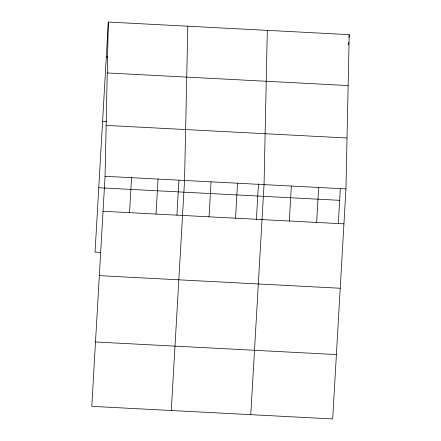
<?xml version="1.0" encoding="UTF-8"?>
<svg xmlns="http://www.w3.org/2000/svg" width="441" height="441" viewBox="0 0 441 441"><rect width="100%" height="100%" fill="white"/><g stroke="black" fill="none" stroke-linecap="round" stroke-linejoin="round"><path stroke-width="0.66" d="M105.052 176.301L108.315 22.05L349.211 34.652L345.953 188.902L332.685 418.95L91.789 406.348L105.052 176.301L345.953 188.902M187.811 26.206L184.553 180.463L171.284 410.51M267.307 30.363L264.049 184.619L250.78 414.667M108.315 22.05L95.047 252.098L100.482 252.384M129.538 212.661L131.55 177.69M156.037 214.045L158.054 179.074M176.913 215.164L178.919 180.375M209.034 216.818L211.052 181.846M235.533 218.207L237.55 183.23M256.408 219.326L258.454 183.858M289.329 221.018L291.347 186.047M316.632 222.446L318.65 187.475M338.313 223.609L340.32 188.814M348.616 44.932L348.776 42.193M349.052 37.391L349.211 34.652M106.298 57.021L107.654 57.093M107.24 72.952L348.136 85.554M102.582 121.396L106.661 121.611M106.132 125.398L347.028 138M98.762 187.723L339.658 200.324M103.04 211.278L343.936 223.874M99.324 275.653L340.22 288.249M95.504 341.973L336.4 354.575"/></g></svg>
